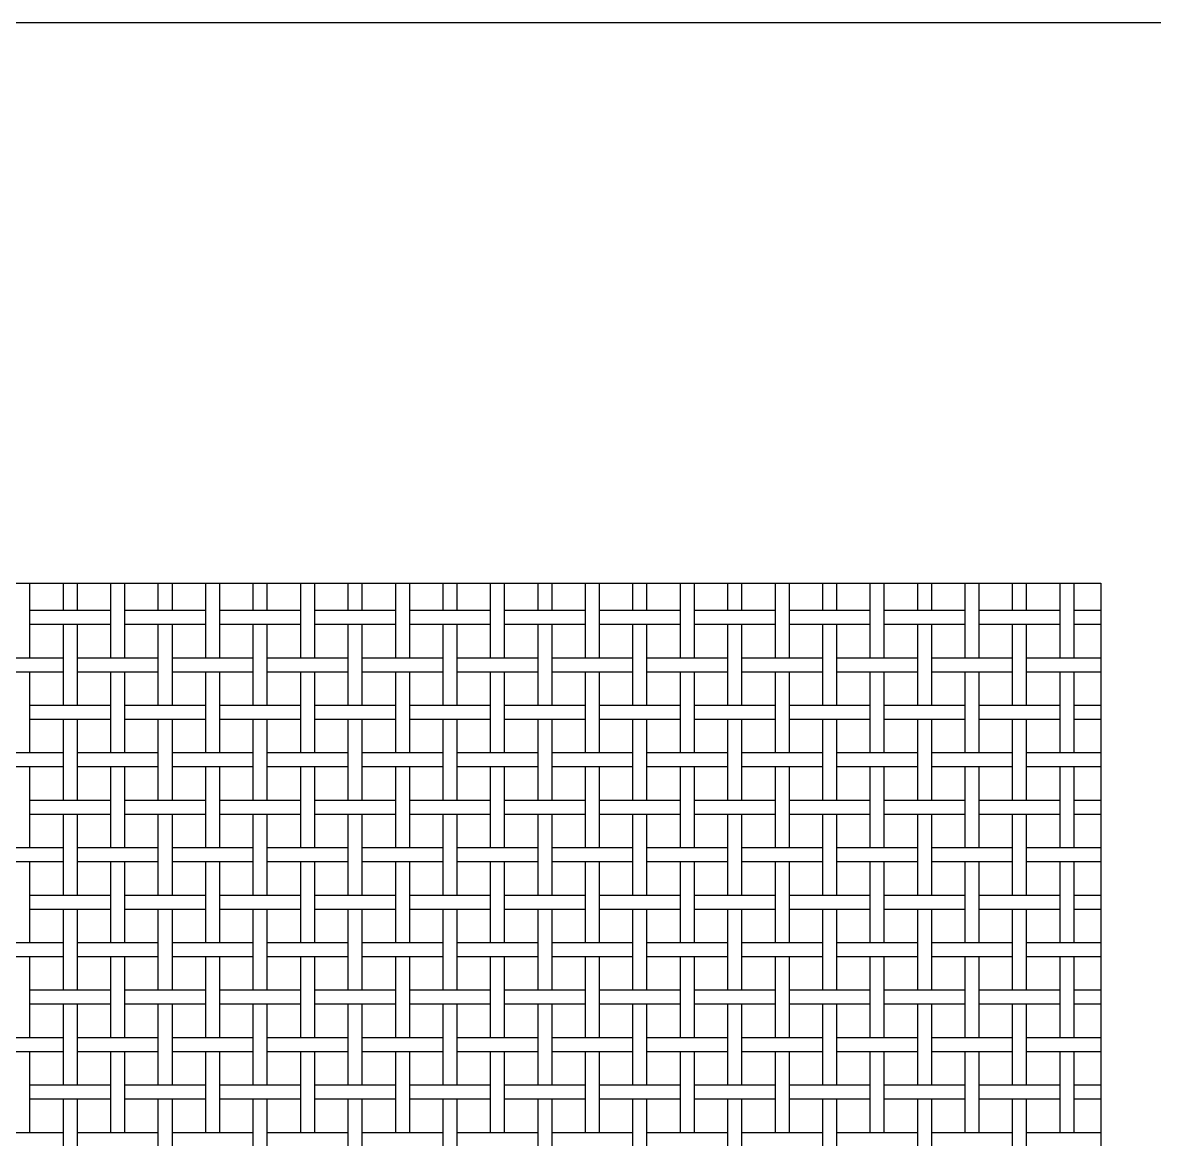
# Model space of a CAD drawing. Extents: x 0.5 to 96.1, y 0 to 66.5.
# Drawn here: x 39.97 to 60.16, y 46.61 to 66.53 of the extents above; entities that cross this region are included whole.
import ezdxf

# ---------------------------------------------------------------- set-up
doc = ezdxf.new("R2010")
doc.units = 0
doc.layers.get('0').update_dxf_attribs({"linetype": 'CONTINUOUS'})

msp = doc.modelspace()

# ---------------------------------------------------------------- linework, layer by layer
at = {"color": 7, "linetype": 'CONTINUOUS'}
for p, q in [((19.2, 66.532), (69.2, 66.532)), ((29.2, 56.532), (59.2, 56.532)), ((40.091, 56.532), (40.091, 55.203)), ((40.688, 56.532), (40.688, 56.05)), ((40.938, 56.532), (40.938, 56.05)), ((41.535, 56.532), (41.535, 55.203)), ((41.785, 56.532), (41.785, 55.203)), ((42.381, 56.532), (42.381, 56.05)), ((42.631, 56.532), (42.631, 56.05)), ((43.228, 56.532), (43.228, 55.203)), ((43.478, 56.532), (43.478, 55.203)), ((44.075, 56.532), (44.075, 56.05)), ((44.325, 56.532), (44.325, 56.05)), ((44.921, 56.532), (44.921, 55.203)), ((45.171, 56.532), (45.171, 55.203)), ((45.768, 56.532), (45.768, 56.05)), ((46.018, 56.532), (46.018, 56.05)), ((46.615, 56.532), (46.615, 55.203)), ((46.865, 56.532), (46.865, 55.203)), ((47.461, 56.532), (47.461, 56.05)), ((47.711, 56.532), (47.711, 56.05)), ((48.308, 56.532), (48.308, 55.203)), ((48.558, 56.532), (48.558, 55.203)), ((49.155, 56.532), (49.155, 56.05)), ((49.405, 56.532), (49.405, 56.05)), ((50.001, 56.532), (50.001, 55.203)), ((50.251, 56.532), (50.251, 55.203)), ((50.848, 56.532), (50.848, 56.05)), ((51.098, 56.532), (51.098, 56.05)), ((51.695, 56.532), (51.695, 55.203)), ((51.945, 56.532), (51.945, 55.203)), ((52.541, 56.532), (52.541, 56.05)), ((52.791, 56.532), (52.791, 56.05)), ((53.388, 56.532), (53.388, 55.203)), ((53.638, 56.532), (53.638, 55.203)), ((54.235, 56.532), (54.235, 56.05)), ((54.485, 56.532), (54.485, 56.05)), ((55.081, 56.532), (55.081, 55.203)), ((55.331, 56.532), (55.331, 55.203)), ((55.928, 56.532), (55.928, 56.05)), ((56.178, 56.532), (56.178, 56.05)), ((56.775, 56.532), (56.775, 55.203)), ((57.025, 56.532), (57.025, 55.203)), ((57.621, 56.532), (57.621, 56.05)), ((57.871, 56.532), (57.871, 56.05)), ((58.468, 56.532), (58.468, 55.203)), ((58.718, 56.532), (58.718, 55.203)), ((59.2, 56.532), (59.2, 26.532)), ((40.091, 56.05), (41.535, 56.05)), ((41.785, 56.05), (43.228, 56.05)), ((43.478, 56.05), (44.921, 56.05)), ((45.171, 56.05), (46.615, 56.05)), ((46.865, 56.05), (48.308, 56.05)), ((48.558, 56.05), (50.001, 56.05)), ((50.251, 56.05), (51.695, 56.05)), ((51.945, 56.05), (53.388, 56.05)), ((53.638, 56.05), (55.081, 56.05)), ((55.331, 56.05), (56.775, 56.05)), ((57.025, 56.05), (58.468, 56.05)), ((58.718, 56.05), (59.2, 56.05)), ((40.091, 55.8), (41.535, 55.8)), ((40.688, 55.8), (40.688, 54.357)), ((40.938, 55.8), (40.938, 54.357)), ((41.785, 55.8), (43.228, 55.8)), ((42.381, 55.8), (42.381, 54.357)), ((42.631, 55.8), (42.631, 54.357)), ((43.478, 55.8), (44.921, 55.8)), ((44.075, 55.8), (44.075, 54.357)), ((44.325, 55.8), (44.325, 54.357)), ((45.171, 55.8), (46.615, 55.8)), ((45.768, 55.8), (45.768, 54.357)), ((46.018, 55.8), (46.018, 54.357)), ((46.865, 55.8), (48.308, 55.8)), ((47.461, 55.8), (47.461, 54.357)), ((47.711, 55.8), (47.711, 54.357)), ((48.558, 55.8), (50.001, 55.8)), ((49.155, 55.8), (49.155, 54.357)), ((49.405, 55.8), (49.405, 54.357)), ((50.251, 55.8), (51.695, 55.8)), ((50.848, 55.8), (50.848, 54.357)), ((51.098, 55.8), (51.098, 54.357)), ((51.945, 55.8), (53.388, 55.8)), ((52.541, 55.8), (52.541, 54.357)), ((52.791, 55.8), (52.791, 54.357)), ((53.638, 55.8), (55.081, 55.8)), ((54.235, 55.8), (54.235, 54.357)), ((54.485, 55.8), (54.485, 54.357)), ((55.331, 55.8), (56.775, 55.8)), ((55.928, 55.8), (55.928, 54.357)), ((56.178, 55.8), (56.178, 54.357)), ((57.025, 55.8), (58.468, 55.8)), ((57.621, 55.8), (57.621, 54.357)), ((57.871, 55.8), (57.871, 54.357)), ((58.718, 55.8), (59.2, 55.8)), ((39.245, 55.203), (40.688, 55.203)), ((40.938, 55.203), (42.381, 55.203)), ((42.631, 55.203), (44.075, 55.203)), ((44.325, 55.203), (45.768, 55.203)), ((46.018, 55.203), (47.461, 55.203)), ((47.711, 55.203), (49.155, 55.203)), ((49.405, 55.203), (50.848, 55.203)), ((51.098, 55.203), (52.541, 55.203)), ((52.791, 55.203), (54.235, 55.203)), ((54.485, 55.203), (55.928, 55.203)), ((56.178, 55.203), (57.621, 55.203)), ((57.871, 55.203), (59.2, 55.203)), ((39.245, 54.953), (40.688, 54.953)), ((40.091, 54.953), (40.091, 53.51)), ((40.938, 54.953), (42.381, 54.953)), ((41.535, 54.953), (41.535, 53.51)), ((41.785, 54.953), (41.785, 53.51)), ((42.631, 54.953), (44.075, 54.953)), ((43.228, 54.953), (43.228, 53.51)), ((43.478, 54.953), (43.478, 53.51)), ((44.325, 54.953), (45.768, 54.953)), ((44.921, 54.953), (44.921, 53.51)), ((45.171, 54.953), (45.171, 53.51)), ((46.018, 54.953), (47.461, 54.953)), ((46.615, 54.953), (46.615, 53.51)), ((46.865, 54.953), (46.865, 53.51)), ((47.711, 54.953), (49.155, 54.953)), ((48.308, 54.953), (48.308, 53.51)), ((48.558, 54.953), (48.558, 53.51)), ((49.405, 54.953), (50.848, 54.953)), ((50.001, 54.953), (50.001, 53.51)), ((50.251, 54.953), (50.251, 53.51)), ((51.098, 54.953), (52.541, 54.953)), ((51.695, 54.953), (51.695, 53.51)), ((51.945, 54.953), (51.945, 53.51)), ((52.791, 54.953), (54.235, 54.953)), ((53.388, 54.953), (53.388, 53.51)), ((53.638, 54.953), (53.638, 53.51)), ((54.485, 54.953), (55.928, 54.953)), ((55.081, 54.953), (55.081, 53.51)), ((55.331, 54.953), (55.331, 53.51)), ((56.178, 54.953), (57.621, 54.953)), ((56.775, 54.953), (56.775, 53.51)), ((57.025, 54.953), (57.025, 53.51)), ((57.871, 54.953), (59.2, 54.953)), ((58.468, 54.953), (58.468, 53.51)), ((58.718, 54.953), (58.718, 53.51)), ((40.091, 54.357), (41.535, 54.357)), ((41.785, 54.357), (43.228, 54.357)), ((43.478, 54.357), (44.921, 54.357)), ((45.171, 54.357), (46.615, 54.357)), ((46.865, 54.357), (48.308, 54.357)), ((48.558, 54.357), (50.001, 54.357)), ((50.251, 54.357), (51.695, 54.357)), ((51.945, 54.357), (53.388, 54.357)), ((53.638, 54.357), (55.081, 54.357)), ((55.331, 54.357), (56.775, 54.357)), ((57.025, 54.357), (58.468, 54.357)), ((58.718, 54.357), (59.2, 54.357)), ((40.091, 54.107), (41.535, 54.107)), ((40.688, 54.107), (40.688, 52.663)), ((40.938, 54.107), (40.938, 52.663)), ((41.785, 54.107), (43.228, 54.107)), ((42.381, 54.107), (42.381, 52.663)), ((42.631, 54.107), (42.631, 52.663)), ((43.478, 54.107), (44.921, 54.107)), ((44.075, 54.107), (44.075, 52.663)), ((44.325, 54.107), (44.325, 52.663)), ((45.171, 54.107), (46.615, 54.107)), ((45.768, 54.107), (45.768, 52.663)), ((46.018, 54.107), (46.018, 52.663)), ((46.865, 54.107), (48.308, 54.107)), ((47.461, 54.107), (47.461, 52.663)), ((47.711, 54.107), (47.711, 52.663)), ((48.558, 54.107), (50.001, 54.107)), ((49.155, 54.107), (49.155, 52.663)), ((49.405, 54.107), (49.405, 52.663)), ((50.251, 54.107), (51.695, 54.107)), ((50.848, 54.107), (50.848, 52.663)), ((51.098, 54.107), (51.098, 52.663)), ((51.945, 54.107), (53.388, 54.107)), ((52.541, 54.107), (52.541, 52.663)), ((52.791, 54.107), (52.791, 52.663)), ((53.638, 54.107), (55.081, 54.107)), ((54.235, 54.107), (54.235, 52.663)), ((54.485, 54.107), (54.485, 52.663)), ((55.331, 54.107), (56.775, 54.107)), ((55.928, 54.107), (55.928, 52.663)), ((56.178, 54.107), (56.178, 52.663)), ((57.025, 54.107), (58.468, 54.107)), ((57.621, 54.107), (57.621, 52.663)), ((57.871, 54.107), (57.871, 52.663)), ((58.718, 54.107), (59.2, 54.107)), ((39.245, 53.51), (40.688, 53.51)), ((40.938, 53.51), (42.381, 53.51)), ((42.631, 53.51), (44.075, 53.51)), ((44.325, 53.51), (45.768, 53.51)), ((46.018, 53.51), (47.461, 53.51)), ((47.711, 53.51), (49.155, 53.51)), ((49.405, 53.51), (50.848, 53.51)), ((51.098, 53.51), (52.541, 53.51)), ((52.791, 53.51), (54.235, 53.51)), ((54.485, 53.51), (55.928, 53.51)), ((56.178, 53.51), (57.621, 53.51)), ((57.871, 53.51), (59.2, 53.51)), ((39.245, 53.26), (40.688, 53.26)), ((40.091, 53.26), (40.091, 51.817)), ((40.938, 53.26), (42.381, 53.26)), ((41.535, 53.26), (41.535, 51.817)), ((41.785, 53.26), (41.785, 51.817)), ((42.631, 53.26), (44.075, 53.26)), ((43.228, 53.26), (43.228, 51.817)), ((43.478, 53.26), (43.478, 51.817)), ((44.325, 53.26), (45.768, 53.26)), ((44.921, 53.26), (44.921, 51.817)), ((45.171, 53.26), (45.171, 51.817)), ((46.018, 53.26), (47.461, 53.26)), ((46.615, 53.26), (46.615, 51.817)), ((46.865, 53.26), (46.865, 51.817)), ((47.711, 53.26), (49.155, 53.26)), ((48.308, 53.26), (48.308, 51.817)), ((48.558, 53.26), (48.558, 51.817)), ((49.405, 53.26), (50.848, 53.26)), ((50.001, 53.26), (50.001, 51.817)), ((50.251, 53.26), (50.251, 51.817)), ((51.098, 53.26), (52.541, 53.26)), ((51.695, 53.26), (51.695, 51.817)), ((51.945, 53.26), (51.945, 51.817)), ((52.791, 53.26), (54.235, 53.26)), ((53.388, 53.26), (53.388, 51.817)), ((53.638, 53.26), (53.638, 51.817)), ((54.485, 53.26), (55.928, 53.26)), ((55.081, 53.26), (55.081, 51.817)), ((55.331, 53.26), (55.331, 51.817)), ((56.178, 53.26), (57.621, 53.26)), ((56.775, 53.26), (56.775, 51.817)), ((57.025, 53.26), (57.025, 51.817)), ((57.871, 53.26), (59.2, 53.26)), ((58.468, 53.26), (58.468, 51.817)), ((58.718, 53.26), (58.718, 51.817)), ((40.091, 52.663), (41.535, 52.663)), ((41.785, 52.663), (43.228, 52.663)), ((43.478, 52.663), (44.921, 52.663)), ((45.171, 52.663), (46.615, 52.663)), ((46.865, 52.663), (48.308, 52.663)), ((48.558, 52.663), (50.001, 52.663)), ((50.251, 52.663), (51.695, 52.663)), ((51.945, 52.663), (53.388, 52.663)), ((53.638, 52.663), (55.081, 52.663)), ((55.331, 52.663), (56.775, 52.663)), ((57.025, 52.663), (58.468, 52.663)), ((58.718, 52.663), (59.2, 52.663)), ((40.091, 52.413), (41.535, 52.413)), ((40.688, 52.413), (40.688, 50.97)), ((40.938, 52.413), (40.938, 50.97)), ((41.785, 52.413), (43.228, 52.413)), ((42.381, 52.413), (42.381, 50.97)), ((42.631, 52.413), (42.631, 50.97)), ((43.478, 52.413), (44.921, 52.413)), ((44.075, 52.413), (44.075, 50.97)), ((44.325, 52.413), (44.325, 50.97)), ((45.171, 52.413), (46.615, 52.413)), ((45.768, 52.413), (45.768, 50.97)), ((46.018, 52.413), (46.018, 50.97)), ((46.865, 52.413), (48.308, 52.413)), ((47.461, 52.413), (47.461, 50.97)), ((47.711, 52.413), (47.711, 50.97)), ((48.558, 52.413), (50.001, 52.413)), ((49.155, 52.413), (49.155, 50.97)), ((49.405, 52.413), (49.405, 50.97)), ((50.251, 52.413), (51.695, 52.413)), ((50.848, 52.413), (50.848, 50.97)), ((51.098, 52.413), (51.098, 50.97)), ((51.945, 52.413), (53.388, 52.413)), ((52.541, 52.413), (52.541, 50.97)), ((52.791, 52.413), (52.791, 50.97)), ((53.638, 52.413), (55.081, 52.413)), ((54.235, 52.413), (54.235, 50.97)), ((54.485, 52.413), (54.485, 50.97)), ((55.331, 52.413), (56.775, 52.413)), ((55.928, 52.413), (55.928, 50.97)), ((56.178, 52.413), (56.178, 50.97)), ((57.025, 52.413), (58.468, 52.413)), ((57.621, 52.413), (57.621, 50.97)), ((57.871, 52.413), (57.871, 50.97)), ((58.718, 52.413), (59.2, 52.413)), ((39.245, 51.817), (40.688, 51.817)), ((40.938, 51.817), (42.381, 51.817)), ((42.631, 51.817), (44.075, 51.817)), ((44.325, 51.817), (45.768, 51.817)), ((46.018, 51.817), (47.461, 51.817)), ((47.711, 51.817), (49.155, 51.817)), ((49.405, 51.817), (50.848, 51.817)), ((51.098, 51.817), (52.541, 51.817)), ((52.791, 51.817), (54.235, 51.817)), ((54.485, 51.817), (55.928, 51.817)), ((56.178, 51.817), (57.621, 51.817)), ((57.871, 51.817), (59.2, 51.817)), ((39.245, 51.567), (40.688, 51.567)), ((40.091, 51.567), (40.091, 50.123)), ((40.938, 51.567), (42.381, 51.567)), ((41.535, 51.567), (41.535, 50.123)), ((41.785, 51.567), (41.785, 50.123)), ((42.631, 51.567), (44.075, 51.567)), ((43.228, 51.567), (43.228, 50.123)), ((43.478, 51.567), (43.478, 50.123)), ((44.325, 51.567), (45.768, 51.567)), ((44.921, 51.567), (44.921, 50.123)), ((45.171, 51.567), (45.171, 50.123)), ((46.018, 51.567), (47.461, 51.567)), ((46.615, 51.567), (46.615, 50.123)), ((46.865, 51.567), (46.865, 50.123)), ((47.711, 51.567), (49.155, 51.567)), ((48.308, 51.567), (48.308, 50.123)), ((48.558, 51.567), (48.558, 50.123)), ((49.405, 51.567), (50.848, 51.567)), ((50.001, 51.567), (50.001, 50.123)), ((50.251, 51.567), (50.251, 50.123)), ((51.098, 51.567), (52.541, 51.567)), ((51.695, 51.567), (51.695, 50.123)), ((51.945, 51.567), (51.945, 50.123)), ((52.791, 51.567), (54.235, 51.567)), ((53.388, 51.567), (53.388, 50.123)), ((53.638, 51.567), (53.638, 50.123)), ((54.485, 51.567), (55.928, 51.567)), ((55.081, 51.567), (55.081, 50.123)), ((55.331, 51.567), (55.331, 50.123)), ((56.178, 51.567), (57.621, 51.567)), ((56.775, 51.567), (56.775, 50.123)), ((57.025, 51.567), (57.025, 50.123)), ((57.871, 51.567), (59.2, 51.567)), ((58.468, 51.567), (58.468, 50.123)), ((58.718, 51.567), (58.718, 50.123)), ((40.091, 50.97), (41.535, 50.97)), ((41.785, 50.97), (43.228, 50.97)), ((43.478, 50.97), (44.921, 50.97)), ((45.171, 50.97), (46.615, 50.97)), ((46.865, 50.97), (48.308, 50.97)), ((48.558, 50.97), (50.001, 50.97)), ((50.251, 50.97), (51.695, 50.97)), ((51.945, 50.97), (53.388, 50.97)), ((53.638, 50.97), (55.081, 50.97)), ((55.331, 50.97), (56.775, 50.97)), ((57.025, 50.97), (58.468, 50.97)), ((58.718, 50.97), (59.2, 50.97)), ((40.091, 50.72), (41.535, 50.72)), ((40.688, 50.72), (40.688, 49.277)), ((40.938, 50.72), (40.938, 49.277)), ((41.785, 50.72), (43.228, 50.72)), ((42.381, 50.72), (42.381, 49.277)), ((42.631, 50.72), (42.631, 49.277)), ((43.478, 50.72), (44.921, 50.72)), ((44.075, 50.72), (44.075, 49.277)), ((44.325, 50.72), (44.325, 49.277)), ((45.171, 50.72), (46.615, 50.72)), ((45.768, 50.72), (45.768, 49.277)), ((46.018, 50.72), (46.018, 49.277)), ((46.865, 50.72), (48.308, 50.72)), ((47.461, 50.72), (47.461, 49.277)), ((47.711, 50.72), (47.711, 49.277)), ((48.558, 50.72), (50.001, 50.72)), ((49.155, 50.72), (49.155, 49.277)), ((49.405, 50.72), (49.405, 49.277)), ((50.251, 50.72), (51.695, 50.72)), ((50.848, 50.72), (50.848, 49.277)), ((51.098, 50.72), (51.098, 49.277)), ((51.945, 50.72), (53.388, 50.72)), ((52.541, 50.72), (52.541, 49.277)), ((52.791, 50.72), (52.791, 49.277)), ((53.638, 50.72), (55.081, 50.72)), ((54.235, 50.72), (54.235, 49.277)), ((54.485, 50.72), (54.485, 49.277)), ((55.331, 50.72), (56.775, 50.72)), ((55.928, 50.72), (55.928, 49.277)), ((56.178, 50.72), (56.178, 49.277)), ((57.025, 50.72), (58.468, 50.72)), ((57.621, 50.72), (57.621, 49.277)), ((57.871, 50.72), (57.871, 49.277)), ((58.718, 50.72), (59.2, 50.72)), ((39.245, 50.123), (40.688, 50.123)), ((40.938, 50.123), (42.381, 50.123)), ((42.631, 50.123), (44.075, 50.123)), ((44.325, 50.123), (45.768, 50.123)), ((46.018, 50.123), (47.461, 50.123)), ((47.711, 50.123), (49.155, 50.123)), ((49.405, 50.123), (50.848, 50.123)), ((51.098, 50.123), (52.541, 50.123)), ((52.791, 50.123), (54.235, 50.123)), ((54.485, 50.123), (55.928, 50.123)), ((56.178, 50.123), (57.621, 50.123)), ((57.871, 50.123), (59.2, 50.123)), ((39.245, 49.873), (40.688, 49.873)), ((40.091, 49.873), (40.091, 48.43)), ((40.938, 49.873), (42.381, 49.873)), ((41.535, 49.873), (41.535, 48.43)), ((41.785, 49.873), (41.785, 48.43)), ((42.631, 49.873), (44.075, 49.873)), ((43.228, 49.873), (43.228, 48.43)), ((43.478, 49.873), (43.478, 48.43)), ((44.325, 49.873), (45.768, 49.873)), ((44.921, 49.873), (44.921, 48.43)), ((45.171, 49.873), (45.171, 48.43)), ((46.018, 49.873), (47.461, 49.873)), ((46.615, 49.873), (46.615, 48.43)), ((46.865, 49.873), (46.865, 48.43)), ((47.711, 49.873), (49.155, 49.873)), ((48.308, 49.873), (48.308, 48.43)), ((48.558, 49.873), (48.558, 48.43)), ((49.405, 49.873), (50.848, 49.873)), ((50.001, 49.873), (50.001, 48.43)), ((50.251, 49.873), (50.251, 48.43)), ((51.098, 49.873), (52.541, 49.873)), ((51.695, 49.873), (51.695, 48.43)), ((51.945, 49.873), (51.945, 48.43)), ((52.791, 49.873), (54.235, 49.873)), ((53.388, 49.873), (53.388, 48.43)), ((53.638, 49.873), (53.638, 48.43)), ((54.485, 49.873), (55.928, 49.873)), ((55.081, 49.873), (55.081, 48.43)), ((55.331, 49.873), (55.331, 48.43)), ((56.178, 49.873), (57.621, 49.873)), ((56.775, 49.873), (56.775, 48.43)), ((57.025, 49.873), (57.025, 48.43)), ((57.871, 49.873), (59.2, 49.873)), ((58.468, 49.873), (58.468, 48.43)), ((58.718, 49.873), (58.718, 48.43)), ((40.091, 49.277), (41.535, 49.277)), ((41.785, 49.277), (43.228, 49.277)), ((43.478, 49.277), (44.921, 49.277)), ((45.171, 49.277), (46.615, 49.277)), ((46.865, 49.277), (48.308, 49.277)), ((48.558, 49.277), (50.001, 49.277)), ((50.251, 49.277), (51.695, 49.277)), ((51.945, 49.277), (53.388, 49.277)), ((53.638, 49.277), (55.081, 49.277)), ((55.331, 49.277), (56.775, 49.277)), ((57.025, 49.277), (58.468, 49.277)), ((58.718, 49.277), (59.2, 49.277)), ((40.091, 49.027), (41.535, 49.027)), ((40.688, 49.027), (40.688, 47.583)), ((40.938, 49.027), (40.938, 47.583)), ((41.785, 49.027), (43.228, 49.027)), ((42.381, 49.027), (42.381, 47.583)), ((42.631, 49.027), (42.631, 47.583)), ((43.478, 49.027), (44.921, 49.027)), ((44.075, 49.027), (44.075, 47.583)), ((44.325, 49.027), (44.325, 47.583)), ((45.171, 49.027), (46.615, 49.027)), ((45.768, 49.027), (45.768, 47.583)), ((46.018, 49.027), (46.018, 47.583)), ((46.865, 49.027), (48.308, 49.027)), ((47.461, 49.027), (47.461, 47.583)), ((47.711, 49.027), (47.711, 47.583)), ((48.558, 49.027), (50.001, 49.027)), ((49.155, 49.027), (49.155, 47.583)), ((49.405, 49.027), (49.405, 47.583)), ((50.251, 49.027), (51.695, 49.027)), ((50.848, 49.027), (50.848, 47.583)), ((51.098, 49.027), (51.098, 47.583)), ((51.945, 49.027), (53.388, 49.027)), ((52.541, 49.027), (52.541, 47.583)), ((52.791, 49.027), (52.791, 47.583)), ((53.638, 49.027), (55.081, 49.027)), ((54.235, 49.027), (54.235, 47.583)), ((54.485, 49.027), (54.485, 47.583)), ((55.331, 49.027), (56.775, 49.027)), ((55.928, 49.027), (55.928, 47.583)), ((56.178, 49.027), (56.178, 47.583)), ((57.025, 49.027), (58.468, 49.027)), ((57.621, 49.027), (57.621, 47.583)), ((57.871, 49.027), (57.871, 47.583)), ((58.718, 49.027), (59.2, 49.027)), ((39.245, 48.43), (40.688, 48.43)), ((40.938, 48.43), (42.381, 48.43)), ((42.631, 48.43), (44.075, 48.43)), ((44.325, 48.43), (45.768, 48.43)), ((46.018, 48.43), (47.461, 48.43)), ((47.711, 48.43), (49.155, 48.43)), ((49.405, 48.43), (50.848, 48.43)), ((51.098, 48.43), (52.541, 48.43)), ((52.791, 48.43), (54.235, 48.43)), ((54.485, 48.43), (55.928, 48.43)), ((56.178, 48.43), (57.621, 48.43)), ((57.871, 48.43), (59.2, 48.43)), ((39.245, 48.18), (40.688, 48.18)), ((40.091, 48.18), (40.091, 46.737)), ((40.938, 48.18), (42.381, 48.18)), ((41.535, 48.18), (41.535, 46.737)), ((41.785, 48.18), (41.785, 46.737)), ((42.631, 48.18), (44.075, 48.18)), ((43.228, 48.18), (43.228, 46.737)), ((43.478, 48.18), (43.478, 46.737)), ((44.325, 48.18), (45.768, 48.18)), ((44.921, 48.18), (44.921, 46.737)), ((45.171, 48.18), (45.171, 46.737)), ((46.018, 48.18), (47.461, 48.18)), ((46.615, 48.18), (46.615, 46.737)), ((46.865, 48.18), (46.865, 46.737)), ((47.711, 48.18), (49.155, 48.18)), ((48.308, 48.18), (48.308, 46.737)), ((48.558, 48.18), (48.558, 46.737)), ((49.405, 48.18), (50.848, 48.18)), ((50.001, 48.18), (50.001, 46.737)), ((50.251, 48.18), (50.251, 46.737)), ((51.098, 48.18), (52.541, 48.18)), ((51.695, 48.18), (51.695, 46.737)), ((51.945, 48.18), (51.945, 46.737)), ((52.791, 48.18), (54.235, 48.18)), ((53.388, 48.18), (53.388, 46.737)), ((53.638, 48.18), (53.638, 46.737)), ((54.485, 48.18), (55.928, 48.18)), ((55.081, 48.18), (55.081, 46.737)), ((55.331, 48.18), (55.331, 46.737)), ((56.178, 48.18), (57.621, 48.18)), ((56.775, 48.18), (56.775, 46.737)), ((57.025, 48.18), (57.025, 46.737)), ((57.871, 48.18), (59.2, 48.18)), ((58.468, 48.18), (58.468, 46.737)), ((58.718, 48.18), (58.718, 46.737)), ((40.091, 47.583), (41.535, 47.583)), ((41.785, 47.583), (43.228, 47.583)), ((43.478, 47.583), (44.921, 47.583)), ((45.171, 47.583), (46.615, 47.583)), ((46.865, 47.583), (48.308, 47.583)), ((48.558, 47.583), (50.001, 47.583)), ((50.251, 47.583), (51.695, 47.583)), ((51.945, 47.583), (53.388, 47.583)), ((53.638, 47.583), (55.081, 47.583)), ((55.331, 47.583), (56.775, 47.583)), ((57.025, 47.583), (58.468, 47.583)), ((58.718, 47.583), (59.2, 47.583)), ((40.091, 47.333), (41.535, 47.333)), ((40.688, 47.333), (40.688, 45.89)), ((40.938, 47.333), (40.938, 45.89)), ((41.785, 47.333), (43.228, 47.333)), ((42.381, 47.333), (42.381, 45.89)), ((42.631, 47.333), (42.631, 45.89)), ((43.478, 47.333), (44.921, 47.333)), ((44.075, 47.333), (44.075, 45.89)), ((44.325, 47.333), (44.325, 45.89)), ((45.171, 47.333), (46.615, 47.333)), ((45.768, 47.333), (45.768, 45.89)), ((46.018, 47.333), (46.018, 45.89)), ((46.865, 47.333), (48.308, 47.333)), ((47.461, 47.333), (47.461, 45.89)), ((47.711, 47.333), (47.711, 45.89)), ((48.558, 47.333), (50.001, 47.333)), ((49.155, 47.333), (49.155, 45.89)), ((49.405, 47.333), (49.405, 45.89)), ((50.251, 47.333), (51.695, 47.333)), ((50.848, 47.333), (50.848, 45.89)), ((51.098, 47.333), (51.098, 45.89)), ((51.945, 47.333), (53.388, 47.333)), ((52.541, 47.333), (52.541, 45.89)), ((52.791, 47.333), (52.791, 45.89)), ((53.638, 47.333), (55.081, 47.333)), ((54.235, 47.333), (54.235, 45.89)), ((54.485, 47.333), (54.485, 45.89)), ((55.331, 47.333), (56.775, 47.333)), ((55.928, 47.333), (55.928, 45.89)), ((56.178, 47.333), (56.178, 45.89)), ((57.025, 47.333), (58.468, 47.333)), ((57.621, 47.333), (57.621, 45.89)), ((57.871, 47.333), (57.871, 45.89)), ((58.718, 47.333), (59.2, 47.333)), ((39.245, 46.737), (40.688, 46.737)), ((40.938, 46.737), (42.381, 46.737)), ((42.631, 46.737), (44.075, 46.737)), ((44.325, 46.737), (45.768, 46.737)), ((46.018, 46.737), (47.461, 46.737)), ((47.711, 46.737), (49.155, 46.737)), ((49.405, 46.737), (50.848, 46.737)), ((51.098, 46.737), (52.541, 46.737)), ((52.791, 46.737), (54.235, 46.737)), ((54.485, 46.737), (55.928, 46.737)), ((56.178, 46.737), (57.621, 46.737)), ((57.871, 46.737), (59.2, 46.737))]:
    msp.add_line(p, q, dxfattribs=at)

doc.saveas('drawing.dxf')
